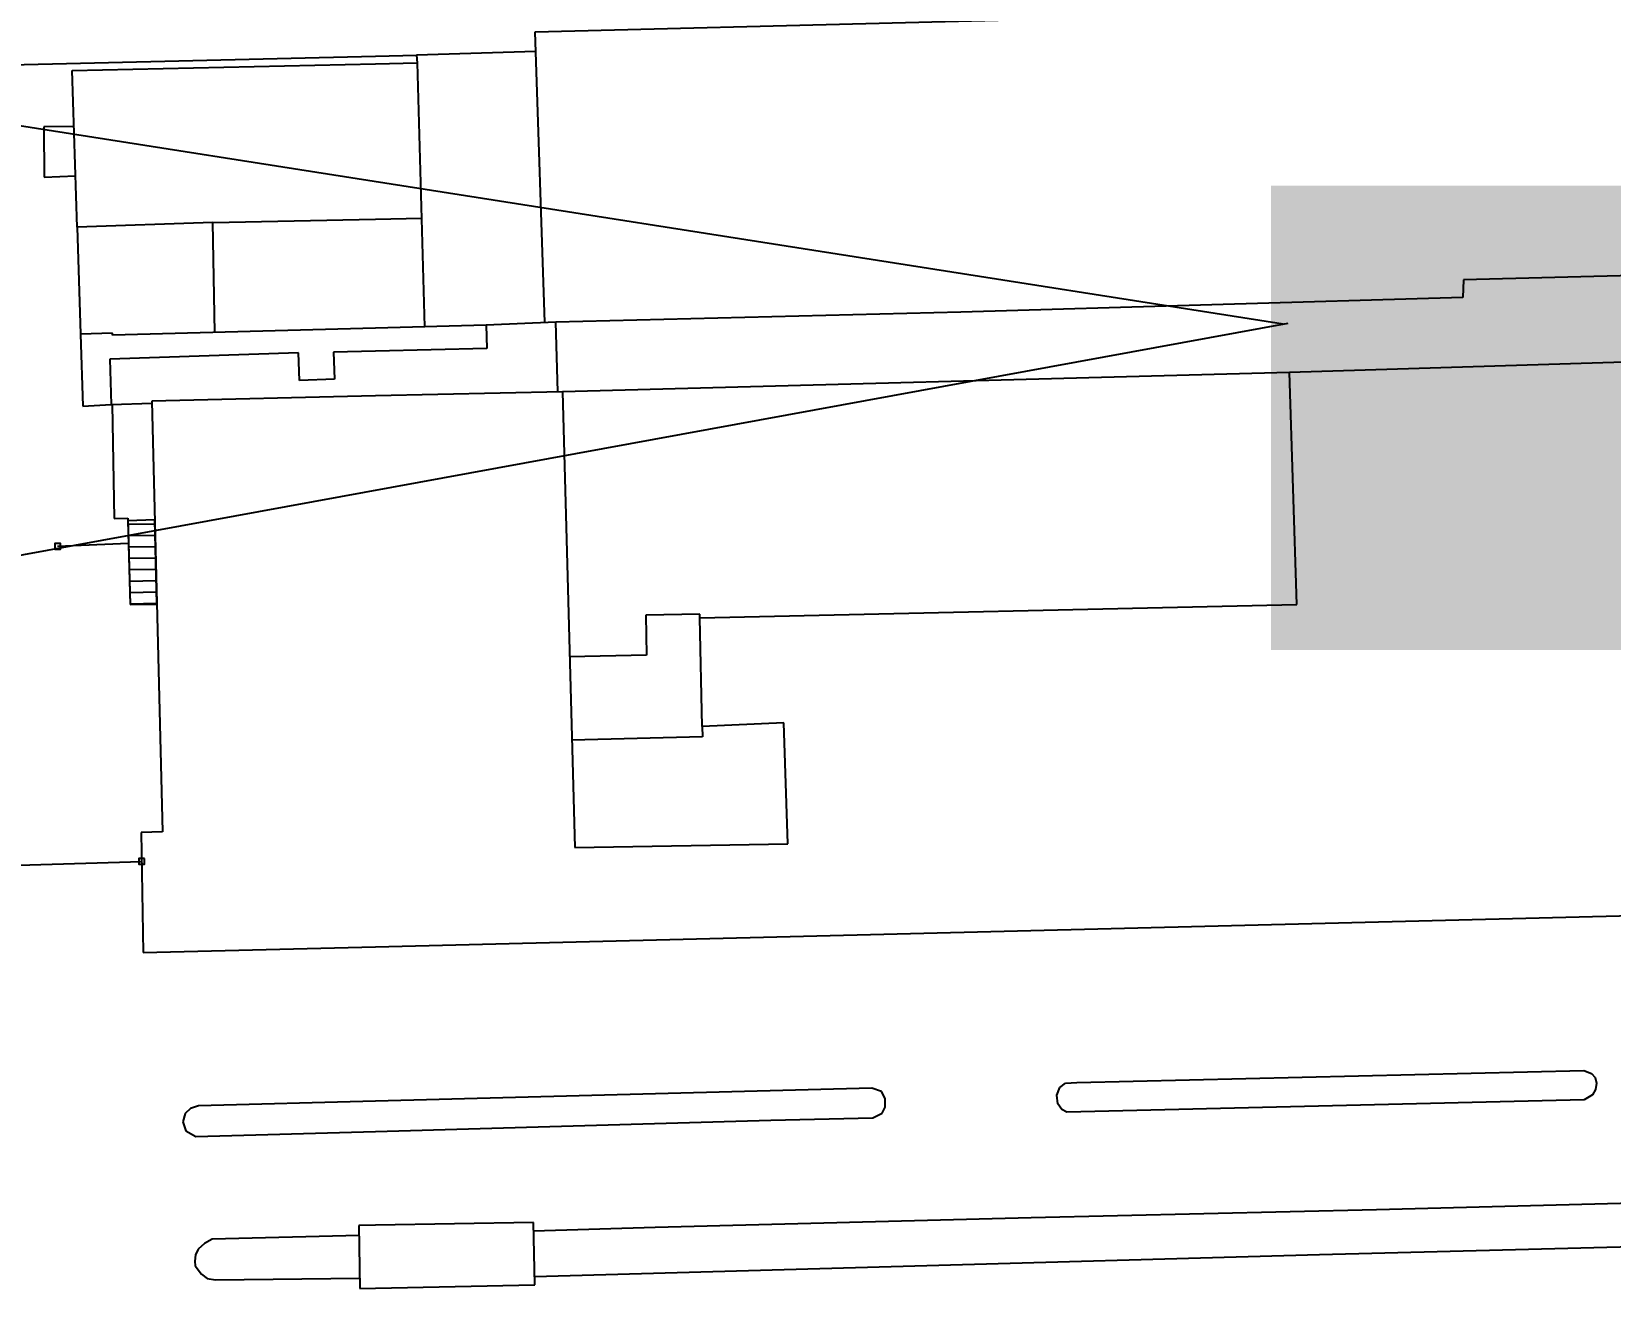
# Model space of a CAD drawing. Header units: millimetres. Extents: x 1358 to 1865, y 706 to 1003.
# Drawn here: x 1631.36 to 1665.3, y 781.37 to 808.61 of the extents above; entities that cross this region are included whole.
import ezdxf

# ---------------------------------------------------------------- set-up
doc = ezdxf.new("R2010")
doc.units = ezdxf.units.MM
doc.layers.add('建築', color=7, linetype='Continuous')
doc.styles.get("Standard").update_dxf_attribs({"font": ''})
doc.styles.get('Standard').set_extended_font_data('Microsoft JhengHei')

msp = doc.modelspace()

# ---------------------------------------------------------------- linework, layer by layer
at = {"color": 5, "linetype": 'ByBlock'}
for p, q in [((1658.266, 802.321, 4.914), (1543.82, 820.303)), ((1658.369, 802.34, 4.918), (1543.81, 781.373))]:
    msp.add_line(p, q, dxfattribs=at)
at = {"color": 7, "linetype": 'Continuous'}
for points, elevation in [([(1631.856, 797.484), (1631.978, 797.484), (1631.978, 797.606), (1631.856, 797.606), (1631.856, 797.484)], 1.821), ([(1633.786, 790.833), (1633.664, 790.832), (1633.665, 790.71), (1633.787, 790.711), (1633.786, 790.833)], 4.175)]:
    msp.add_lwpolyline(points, dxfattribs=dict(at, elevation=elevation))
at = {"layer": '建築', "ltscale": 1000}
for p, q in [((1642.187, 808.609, 3.228), (1676.868, 809.484, 3.228)), ((1642.39, 802.356, 3.228), (1642.187, 808.609, 3.228)), ((1629.263, 807.857, 2.136), (1638.749, 808.088, 2.136)), ((1632.229, 807.775, 2.255), (1638.749, 807.924, 2.255)), ((1638.749, 808.088, 2.136), (1639.636, 808.109, 2.136)), ((1638.749, 807.924, 2.255), (1639.648, 807.945, 2.255)), ((1642.2, 808.185, 2.26), (1639.636, 808.109, 2.26)), ((1639.636, 808.109, 2.26), (1639.648, 807.945, 2.26)), ((1639.648, 807.945, 2.255), (1639.804, 802.269, 2.255)), ((1632.335, 804.407, 2.637), (1632.229, 807.775, 2.637)), ((1632.267, 806.573, 1.601), (1631.621, 806.566, 1.601)), ((1631.621, 806.566, 1.601), (1631.63, 805.484, 1.601)), ((1631.63, 805.484, 1.601), (1632.3, 805.51, 1.601)), ((1635.258, 804.506, 2.637), (1632.335, 804.407, 2.637)), ((1635.258, 804.506, 2.637), (1638.749, 804.58, 2.637)), ((1635.299, 802.145, 2.637), (1635.258, 804.506, 2.637)), ((1638.749, 804.58, 2.637), (1639.74, 804.601, 2.637)), ((1632.335, 804.407, 2.637), (1632.407, 802.111, 2.637)), ((1675.054, 803.621, 3.674), (1662.145, 803.273, 3.674)), ((1662.145, 803.273, 3.674), (1662.131, 802.894, 3.674)), ((1662.131, 802.894, 3.674), (1651.333, 802.579, 3.674)), ((1651.333, 802.579, 3.674), (1642.631, 802.365, 3.674)), ((1633.094, 802.131, 4.918), (1632.407, 802.111, 4.918)), ((1633.097, 802.085, 4.918), (1633.094, 802.131, 4.918)), ((1638.749, 802.24, 4.918), (1633.097, 802.085, 4.918)), ((1641.133, 802.305, 4.918), (1638.749, 802.24, 4.918)), ((1642.631, 802.365, 4.918), (1641.133, 802.305, 4.918)), ((1641.133, 802.305, 4.918), (1641.149, 801.799, 4.918)), ((1642.67, 800.869, 4.918), (1642.631, 802.365, 4.918)), ((1632.407, 802.111, 4.918), (1632.46, 800.559, 4.918)), ((1641.149, 801.799, 4.918), (1638.749, 801.744, 4.918)), ((1674.906, 801.788, 4.231), (1658.402, 801.284, 4.231)), ((1637.097, 801.707, 4.918), (1633.037, 801.572, 4.918)), ((1633.037, 801.572, 4.918), (1633.067, 800.594, 4.918)), ((1637.119, 801.115, 4.918), (1637.097, 801.707, 4.918)), ((1638.749, 801.744, 4.918), (1637.848, 801.724, 4.918)), ((1637.848, 801.724, 4.918), (1637.87, 801.138, 4.918)), ((1637.87, 801.138, 4.918), (1637.119, 801.115, 4.918)), ((1658.402, 801.284, 4.918), (1642.769, 800.871, 4.918)), ((1658.557, 796.297, 4.918), (1658.402, 801.284, 4.918)), ((1638.749, 800.779, 4.918), (1633.946, 800.669, 4.918)), ((1642.769, 800.871, 4.918), (1638.749, 800.779, 4.918)), ((1642.769, 800.871, 4.918), (1643.034, 791.069, 4.918)), ((1632.46, 800.559, 4.918), (1633.067, 800.594, 4.918)), ((1633.067, 800.594, 4.918), (1633.947, 800.625, 4.918)), ((1633.087, 800.595, 2.166), (1633.132, 798.144, 2.166)), ((1633.946, 800.669, 4.918), (1634.171, 791.403, 4.918)), ((1633.132, 798.144, 2.166), (1633.428, 798.152, 2.166)), ((1633.428, 798.152, 2.166), (1633.477, 796.293, 2.166)), ((1634.008, 798.113, 2.018), (1633.429, 798.094, 2.018)), ((1633.429, 798.094, 2.018), (1633.477, 796.293, 2.018)), ((1634.051, 796.303, 2.018), (1634.008, 798.113, 2.018)), ((1633.431, 798.021, -0.309), (1634.01, 798.031, -0.309)), ((1633.438, 797.777, -0.309), (1634.016, 797.787, -0.309)), ((1633.442, 797.604, 1.821), (1631.917, 797.545, 1.821)), ((1633.444, 797.533, -0.309), (1634.021, 797.543, -0.309)), ((1633.45, 797.288, -0.309), (1634.027, 797.299, -0.309)), ((1633.457, 797.044, -0.309), (1634.033, 797.054, -0.309)), ((1633.463, 796.8, -0.309), (1634.039, 796.81, -0.309)), ((1633.47, 796.556, -0.309), (1634.045, 796.566, -0.309)), ((1633.476, 796.312, -0.309), (1634.051, 796.322, -0.309)), ((1633.477, 796.293, 2.018), (1634.051, 796.303, 2.018)), ((1633.477, 796.293, 2.166), (1634.051, 796.303, 2.166)), ((1645.722, 796.09, 5.414), (1644.565, 796.067, 5.414)), ((1644.565, 796.067, 5.414), (1644.575, 795.203, 5.414)), ((1645.725, 796.008, 5.414), (1645.722, 796.09, 5.414)), ((1645.725, 796.008, 4.918), (1658.557, 796.297, 4.918)), ((1645.773, 793.675, 4.918), (1645.725, 796.008, 4.918)), ((1644.575, 795.203, 5.414), (1642.923, 795.171, 5.414)), ((1647.534, 793.75, 4.918), (1645.773, 793.675, 4.918)), ((1645.773, 793.675, 5.469), (1645.78, 793.45, 5.469)), ((1647.614, 791.146, 4.918), (1647.534, 793.75, 4.918)), ((1645.78, 793.45, 5.469), (1642.971, 793.377, 5.469)), ((1634.171, 791.403, 4.918), (1633.714, 791.392, 4.918)), ((1633.714, 791.392, 4.918), (1633.76, 788.809, 4.918)), ((1643.034, 791.069, 4.918), (1647.614, 791.146, 4.918)), ((1629.698, 790.648, 4.653), (1633.725, 790.771, 4.653)), ((1638.749, 788.933, 4.918), (1674.35, 789.818, 4.918)), ((1633.76, 788.809, 4.918), (1638.749, 788.933, 4.918)), ((1653.828, 786.015, 1.067), (1664.734, 786.277, 1.067)), ((1664.734, 786.277, 1.067), (1664.894, 786.207, 1.067)), ((1664.894, 786.207, 1.067), (1664.975, 786.121, 1.067)), ((1649.426, 785.893, 0.997), (1638.749, 785.613, 0.997)), ((1649.63, 785.826, 0.997), (1649.426, 785.893, 0.997)), ((1649.71, 785.671, 0.997), (1649.63, 785.826, 0.997)), ((1653.398, 785.744, 1.067), (1653.467, 785.911, 1.067)), ((1653.467, 785.911, 1.067), (1653.589, 786.005, 1.067)), ((1653.589, 786.005, 1.067), (1653.828, 786.015, 1.067)), ((1664.981, 785.867, 1.067), (1664.916, 785.753, 1.067)), ((1664.975, 786.121, 1.067), (1665.002, 786.005, 1.067)), ((1665.002, 786.005, 1.067), (1664.981, 785.867, 1.067)), ((1634.944, 785.513, 0.997), (1634.778, 785.459, 0.997)), ((1638.749, 785.613, 0.997), (1634.944, 785.513, 0.997)), ((1649.646, 785.356, 0.997), (1649.708, 785.486, 0.997)), ((1649.708, 785.486, 0.997), (1649.71, 785.671, 0.997)), ((1653.419, 785.556, 1.067), (1653.398, 785.744, 1.067)), ((1653.509, 785.434, 1.067), (1653.419, 785.556, 1.067)), ((1664.739, 785.647, 1.067), (1653.617, 785.379, 1.067)), ((1664.916, 785.753, 1.067), (1664.739, 785.647, 1.067)), ((1634.659, 785.349, 0.997), (1634.608, 785.17, 0.997)), ((1634.608, 785.17, 0.997), (1634.672, 784.98, 0.997)), ((1634.778, 785.459, 0.997), (1634.659, 785.349, 0.997)), ((1638.749, 784.962, 0.997), (1647.254, 785.204, 0.997)), ((1647.254, 785.204, 0.997), (1649.447, 785.257, 0.997)), ((1649.447, 785.257, 0.997), (1649.646, 785.356, 0.997)), ((1653.617, 785.379, 1.067), (1653.509, 785.434, 1.067)), ((1634.672, 784.98, 0.997), (1634.892, 784.852, 0.997)), ((1634.892, 784.852, 0.997), (1638.749, 784.962, 0.997)), ((1667.8, 783.473, 0.996), (1660.274, 783.276, 0.996)), ((1652.849, 783.106, 0.996), (1644.768, 782.897, 0.996)), ((1660.274, 783.276, 0.996), (1652.849, 783.106, 0.996)), ((1638.749, 782.951, 1.885), (1638.397, 782.945, 1.885)), ((1638.397, 782.945, 1.885), (1638.414, 781.586, 1.885)), ((1642.146, 783.009, 1.885), (1638.749, 782.951, 1.885)), ((1642.176, 781.664, 1.885), (1642.146, 783.009, 1.885)), ((1644.768, 782.897, 0.996), (1642.15, 782.819, 0.996)), ((1634.942, 782.431, 1.023), (1634.885, 782.311, 1.023)), ((1635.074, 782.556, 1.023), (1634.942, 782.431, 1.023)), ((1635.239, 782.646, 1.023), (1635.074, 782.556, 1.023)), ((1638.4, 782.723, 1.023), (1635.239, 782.646, 1.023)), ((1659.05, 782.315, 1.04), (1676.53, 782.761, 1.04)), ((1634.885, 782.311, 1.023), (1634.871, 782.177, 1.023)), ((1634.871, 782.177, 1.023), (1634.874, 782.071, 1.023)), ((1649.842, 782.063, 1.04), (1659.05, 782.315, 1.04)), ((1634.874, 782.071, 1.023), (1635.009, 781.894, 1.023)), ((1635.009, 781.894, 1.023), (1635.134, 781.805, 1.023)), ((1635.134, 781.805, 1.023), (1635.314, 781.77, 1.023)), ((1635.314, 781.77, 1.023), (1638.411, 781.81, 1.023)), ((1642.172, 781.847, 1.04), (1649.842, 782.063, 1.04)), ((1638.414, 781.586, 1.885), (1638.749, 781.593, 1.885)), ((1638.749, 781.593, 1.885), (1642.176, 781.664, 1.885))]:
    msp.add_line(p, q, dxfattribs=at)

# ---------------------------------------------------------------- texts
at = {"color": 5, "linetype": 'ByBlock'}
msp.add_text('■', height=9.152, rotation=270, dxfattribs=at).set_placement((1658.252, 806.551))

doc.saveas('drawing.dxf')
